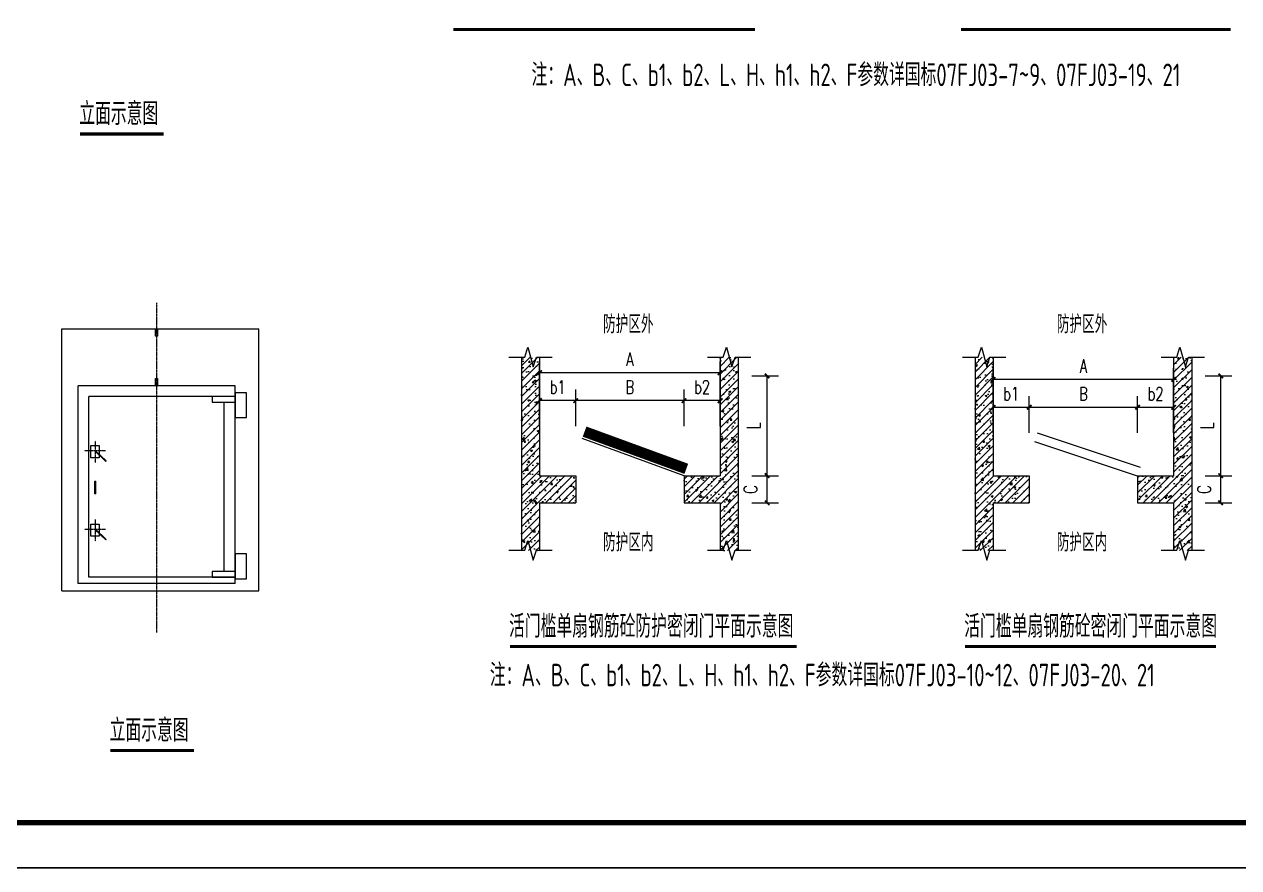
# Model space of a CAD drawing. Extents: x 0 to 2037025, y -2738621 to 0.
# Drawn here: x 968078 to 981530, y -1313756 to -1304413 of the extents above; entities that cross this region are included whole.
import ezdxf

# ---------------------------------------------------------------- set-up
doc = ezdxf.new("R2010")
doc.units = 0
doc.header["$LTSCALE"] = 10
doc.header["$MEASUREMENT"] = 0
doc.linetypes.add('CENTER', pattern=[2, 1.25, -0.25, 0.25, -0.25])
for name, color, linetype in [('bh', 8, 'Continuous'), ('OTHER', 7, 'Continuous'), ('PUB_DIM', 3, 'Continuous'), ('PUB_TITLE', 4, 'Continuous'), ('WALL', 4, 'Continuous'), ('WINDOW', 2, 'Continuous'), ('图框', 142, 'Continuous'), ('批量导出图层', 1, 'Continuous'), ('文字', 3, 'Continuous')]:
    doc.layers.add(name, color=color, linetype=linetype)
doc.styles.add('DIM_FONT', font='SIMPLEX', dxfattribs={"width": 0.7, "bigfont": 'GBCBIG'})
doc.styles.add('TSSD_REIN', font='Tssdeng.shx', dxfattribs={"width": 0.7, "bigfont": 'hztxt.shx'})
doc.dimstyles.new('DIMN50', dxfattribs={"dimscale": 0.5, "dimtxt": 300, "dimasz": 100, "dimexe": 250, "dimexo": 300, "dimgap": 150, "dimtad": 1, "dimdec": 0, "dimzin": 0, "dimdsep": 46, "dimtxsty": 'DIM_FONT', "dimblk": 'ARCHTICK', "dimcen": 0.09, "dimclrt": 7, "dimazin": 2, "dimtfac": 1, "dimtdec": 0, "dimtix": 1, "dimtmove": 2, "dimatfit": 3, "dimfxl": 0, "dimtolj": 1, "dimtzin": 0, "dimarcsym": 0})
pattern_1 = [(45, (1026237.13, -1077863.906), (-42.426407, 42.426407), []), (50, (1026237.13, -1077863.9), (215.17805, -18.82564), [22.5, -247.5]), (355, (1026237.13, -1077863.9), (-41.6254, 225.65764), [18, -198]), (100.4514, (1026255.06, -1077865.48), (173.55281, 206.83186), [19.12206, -210.34263]), (46.1842, (1026237.13, -1077803.9), (320.1723, -49.6557), [33.75, -371.25]), (96.6356, (1026263.8, -1077808.04), (280.3988, 292.23536), [28.6831, -315.5139]), (351.1842, (1026237.13, -1077803.9), (280.3986, 292.2356), [27, -297]), (21, (1026267.13, -1077818.9), (179.07212, -120.78567), [22.5, -247.5]), (326, (1026267.13, -1077818.9), (72.9946, 217.54501), [18, -198]), (71.4514, (1026282.05, -1077828.97), (252.06679, 96.75915), [19.12206, -210.34263]), (37.5, (1026237.13, -1077863.91), (3.647957, 99.868156), [0, -195.6, 0, -201, 0, -198.75]), (7.5, (1026237.13, -1077863.91), (78.92086, 118.323514), [0, -114.6, 0, -191.1, 0, -75.75]), (327.5, (1026170.23, -1077863.91), (160.14673, -6.766462), [0, -75, 0, -234, 0, -310.5]), (317.5, (1026140.23, -1077863.9), (174.95585, 30.031495), [0, -97.5, 0, -155.4, 0, -220.5])]

# ---------------------------------------------------------------- blocks, each defined once
blk = doc.blocks.new('_ArchTick')
at = {"color": 0, "linetype": 'ByBlock', "const_width": 0.4}
blk.add_lwpolyline([(-0.5, -0.5), (0.5, 0.5)], dxfattribs=at)
blk = doc.blocks.new('*D307')
at = {"layer": 'Defpoints', "color": 0, "transparency": 16777216}
for p in [(980409, -1308656), (980409, -1309088), (980809, -1309088)]:
    blk.add_point(p, dxfattribs=at)
at = {"layer": 'PUB_DIM', "color": 0, "lineweight": -2, "transparency": 16777216}
for p, q in [((980409, -1308938), (980409, -1308531)), ((980809, -1308938), (980809, -1308531)), ((980809, -1308656), (980409, -1308656))]:
    blk.add_line(p, q, dxfattribs=at)
at = {"layer": 'PUB_DIM', "color": 0, "lineweight": -2, "transparency": 16777216, "xscale": 50, "yscale": 50, "zscale": 50}
for p, rotation in [((980409, -1308656), 179.9999999999666), ((980809, -1308656), 359.9999999999666)]:
    blk.add_blockref('_ArchTick', p, dxfattribs=dict(at, rotation=rotation))
at = {"layer": 'PUB_DIM', "color": 7, "transparency": 16777216, "insert": (980609, -1308506), "char_height": 150, "attachment_point": 5, "style": 'DIM_FONT'}
blk.add_mtext('\\A1;b2', dxfattribs=at)
blk = doc.blocks.new('*D308')
at = {"layer": 'Defpoints', "color": 0, "transparency": 16777216}
for p in [(975386, -1308582), (975386, -1309014), (975786, -1309014)]:
    blk.add_point(p, dxfattribs=at)
at = {"layer": 'PUB_DIM', "color": 0, "lineweight": -2, "transparency": 16777216}
for p, q in [((975386, -1308864), (975386, -1308457)), ((975786, -1308864), (975786, -1308457)), ((975786, -1308582), (975386, -1308582))]:
    blk.add_line(p, q, dxfattribs=at)
at = {"layer": 'PUB_DIM', "color": 0, "lineweight": -2, "transparency": 16777216, "xscale": 50, "yscale": 50, "zscale": 50}
for p, rotation in [((975386, -1308582), 179.9999999999666), ((975786, -1308582), 359.9999999999666)]:
    blk.add_blockref('_ArchTick', p, dxfattribs=dict(at, rotation=rotation))
at = {"layer": 'PUB_DIM', "color": 7, "transparency": 16777216, "insert": (975586, -1308432), "char_height": 150, "attachment_point": 5, "style": 'DIM_FONT'}
blk.add_mtext('\\A1;b2', dxfattribs=at)
blk = doc.blocks.new('*D297')
at = {"layer": 'Defpoints', "color": 0, "transparency": 16777216}
for p in [(978809, -1308656), (978809, -1309088), (979209, -1309088)]:
    blk.add_point(p, dxfattribs=at)
at = {"layer": 'PUB_DIM', "color": 0, "lineweight": -2, "transparency": 16777216}
for p, q in [((978809, -1308938), (978809, -1308531)), ((979209, -1308938), (979209, -1308531)), ((979209, -1308656), (978809, -1308656))]:
    blk.add_line(p, q, dxfattribs=at)
at = {"layer": 'PUB_DIM', "color": 0, "lineweight": -2, "transparency": 16777216, "xscale": 50, "yscale": 50, "zscale": 50}
for p, rotation in [((978809, -1308656), 179.9999999999666), ((979209, -1308656), 359.9999999999666)]:
    blk.add_blockref('_ArchTick', p, dxfattribs=dict(at, rotation=rotation))
at = {"layer": 'PUB_DIM', "color": 7, "transparency": 16777216, "insert": (979009, -1308506), "char_height": 150, "attachment_point": 5, "style": 'DIM_FONT'}
blk.add_mtext('\\A1;b1', dxfattribs=at)
blk = doc.blocks.new('*D298')
at = {"layer": 'Defpoints', "color": 0, "transparency": 16777216}
for p in [(978809, -1308347), (978809, -1308817), (980809, -1308817)]:
    blk.add_point(p, dxfattribs=at)
at = {"layer": 'PUB_DIM', "color": 0, "lineweight": -2, "transparency": 16777216}
for p, q in [((978809, -1308667), (978809, -1308222)), ((980809, -1308667), (980809, -1308222)), ((980809, -1308347), (978809, -1308347))]:
    blk.add_line(p, q, dxfattribs=at)
at = {"layer": 'PUB_DIM', "color": 0, "lineweight": -2, "transparency": 16777216, "xscale": 50, "yscale": 50, "zscale": 50}
for p, rotation in [((978809, -1308347), 179.9999999999733), ((980809, -1308347), 359.9999999999733)]:
    blk.add_blockref('_ArchTick', p, dxfattribs=dict(at, rotation=rotation))
at = {"layer": 'PUB_DIM', "color": 7, "transparency": 16777216, "insert": (979809, -1308197), "char_height": 150, "attachment_point": 5, "style": 'DIM_FONT'}
blk.add_mtext('\\A1;A', dxfattribs=at)
blk = doc.blocks.new('*D299')
at = {"layer": 'Defpoints', "color": 0, "transparency": 16777216}
for p in [(979209, -1308656), (979209, -1309088), (980409, -1309088)]:
    blk.add_point(p, dxfattribs=at)
at = {"layer": 'PUB_DIM', "color": 0, "lineweight": -2, "transparency": 16777216}
for p, q in [((979209, -1308938), (979209, -1308531)), ((980409, -1308938), (980409, -1308531)), ((980409, -1308656), (979209, -1308656))]:
    blk.add_line(p, q, dxfattribs=at)
at = {"layer": 'PUB_DIM', "color": 0, "lineweight": -2, "transparency": 16777216, "xscale": 50, "yscale": 50, "zscale": 50}
for p, rotation in [((979209, -1308656), 179.9999999999777), ((980409, -1308656), 359.9999999999778)]:
    blk.add_blockref('_ArchTick', p, dxfattribs=dict(at, rotation=rotation))
at = {"layer": 'PUB_DIM', "color": 7, "transparency": 16777216, "insert": (979809, -1308506), "char_height": 150, "attachment_point": 5, "style": 'DIM_FONT'}
blk.add_mtext('\\A1;B', dxfattribs=at)
blk = doc.blocks.new('*D300')
at = {"layer": 'Defpoints', "color": 0, "transparency": 16777216}
for p in [(981009, -1309413), (981330, -1309413), (981009, -1309713)]:
    blk.add_point(p, dxfattribs=at)
at = {"layer": 'PUB_DIM', "color": 0, "lineweight": -2, "transparency": 16777216}
for p, q in [((981159, -1309413), (981455, -1309413)), ((981330, -1309713), (981330, -1309413)), ((981159, -1309713), (981455, -1309713))]:
    blk.add_line(p, q, dxfattribs=at)
at = {"layer": 'PUB_DIM', "color": 0, "lineweight": -2, "transparency": 16777216, "xscale": 50, "yscale": 50, "zscale": 50}
for p, rotation in [((981330, -1309413), 90), ((981330, -1309713), 270)]:
    blk.add_blockref('_ArchTick', p, dxfattribs=dict(at, rotation=rotation))
at = {"layer": 'PUB_DIM', "color": 7, "transparency": 16777216, "insert": (981147, -1309566), "char_height": 150, "attachment_point": 5, "rotation": 90, "style": 'DIM_FONT'}
blk.add_mtext('\\A1;C', dxfattribs=at)
blk = doc.blocks.new('*D301')
at = {"layer": 'Defpoints', "color": 0, "transparency": 16777216}
for p in [(975986, -1309413), (976306, -1309413), (975986, -1309713)]:
    blk.add_point(p, dxfattribs=at)
at = {"layer": 'PUB_DIM', "color": 0, "lineweight": -2, "transparency": 16777216}
for p, q in [((976136, -1309413), (976431, -1309413)), ((976306, -1309713), (976306, -1309413)), ((976136, -1309713), (976431, -1309713))]:
    blk.add_line(p, q, dxfattribs=at)
at = {"layer": 'PUB_DIM', "color": 0, "lineweight": -2, "transparency": 16777216, "xscale": 50, "yscale": 50, "zscale": 50}
for p, rotation in [((976306, -1309413), 90), ((976306, -1309713), 270)]:
    blk.add_blockref('_ArchTick', p, dxfattribs=dict(at, rotation=rotation))
at = {"layer": 'PUB_DIM', "color": 7, "transparency": 16777216, "insert": (976122, -1309566), "char_height": 150, "attachment_point": 5, "rotation": 90, "style": 'DIM_FONT'}
blk.add_mtext('\\A1;C', dxfattribs=at)
blk = doc.blocks.new('*D302')
at = {"layer": 'Defpoints', "color": 0, "transparency": 16777216}
for p in [(975986, -1308308), (976306, -1308308), (975986, -1309413)]:
    blk.add_point(p, dxfattribs=at)
at = {"layer": 'PUB_DIM', "color": 0, "lineweight": -2, "transparency": 16777216}
for p, q in [((976136, -1308308), (976431, -1308308)), ((976306, -1309413), (976306, -1308308)), ((976136, -1309413), (976431, -1309413))]:
    blk.add_line(p, q, dxfattribs=at)
at = {"layer": 'PUB_DIM', "color": 0, "lineweight": -2, "transparency": 16777216, "xscale": 50, "yscale": 50, "zscale": 50}
for p, rotation in [((976306, -1308308), 90), ((976306, -1309413), 270)]:
    blk.add_blockref('_ArchTick', p, dxfattribs=dict(at, rotation=rotation))
at = {"layer": 'PUB_DIM', "color": 7, "transparency": 16777216, "insert": (976156, -1308860), "char_height": 150, "attachment_point": 5, "rotation": 90, "style": 'DIM_FONT'}
blk.add_mtext('\\A1;L', dxfattribs=at)
blk = doc.blocks.new('*D303')
at = {"layer": 'Defpoints', "color": 0, "transparency": 16777216}
for p in [(981009, -1308308), (981330, -1308308), (981009, -1309413)]:
    blk.add_point(p, dxfattribs=at)
at = {"layer": 'PUB_DIM', "color": 0, "lineweight": -2, "transparency": 16777216}
for p, q in [((981159, -1308308), (981455, -1308308)), ((981330, -1309413), (981330, -1308308)), ((981159, -1309413), (981455, -1309413))]:
    blk.add_line(p, q, dxfattribs=at)
at = {"layer": 'PUB_DIM', "color": 0, "lineweight": -2, "transparency": 16777216, "xscale": 50, "yscale": 50, "zscale": 50}
for p, rotation in [((981330, -1308308), 90), ((981330, -1309413), 270)]:
    blk.add_blockref('_ArchTick', p, dxfattribs=dict(at, rotation=rotation))
at = {"layer": 'PUB_DIM', "color": 7, "transparency": 16777216, "insert": (981180, -1308860), "char_height": 150, "attachment_point": 5, "rotation": 90, "style": 'DIM_FONT'}
blk.add_mtext('\\A1;L', dxfattribs=at)
blk = doc.blocks.new('*D304')
at = {"layer": 'Defpoints', "color": 0, "transparency": 16777216}
for p in [(973786, -1308582), (973786, -1309014), (974186, -1309014)]:
    blk.add_point(p, dxfattribs=at)
at = {"layer": 'PUB_DIM', "color": 0, "lineweight": -2, "transparency": 16777216}
for p, q in [((973786, -1308864), (973786, -1308457)), ((974186, -1308864), (974186, -1308457)), ((974186, -1308582), (973786, -1308582))]:
    blk.add_line(p, q, dxfattribs=at)
at = {"layer": 'PUB_DIM', "color": 0, "lineweight": -2, "transparency": 16777216, "xscale": 50, "yscale": 50, "zscale": 50}
for p, rotation in [((973786, -1308582), 179.9999999999666), ((974186, -1308582), 359.9999999999666)]:
    blk.add_blockref('_ArchTick', p, dxfattribs=dict(at, rotation=rotation))
at = {"layer": 'PUB_DIM', "color": 7, "transparency": 16777216, "insert": (973986, -1308432), "char_height": 150, "attachment_point": 5, "style": 'DIM_FONT'}
blk.add_mtext('\\A1;b1', dxfattribs=at)
blk = doc.blocks.new('*D305')
at = {"layer": 'Defpoints', "color": 0, "transparency": 16777216}
for p in [(973786, -1308273), (973786, -1308744), (975786, -1308744)]:
    blk.add_point(p, dxfattribs=at)
at = {"layer": 'PUB_DIM', "color": 0, "lineweight": -2, "transparency": 16777216}
for p, q in [((973786, -1308594), (973786, -1308148)), ((975786, -1308594), (975786, -1308148)), ((975786, -1308273), (973786, -1308273))]:
    blk.add_line(p, q, dxfattribs=at)
at = {"layer": 'PUB_DIM', "color": 0, "lineweight": -2, "transparency": 16777216, "xscale": 50, "yscale": 50, "zscale": 50}
for p, rotation in [((973786, -1308273), 179.9999999999733), ((975786, -1308273), 359.9999999999733)]:
    blk.add_blockref('_ArchTick', p, dxfattribs=dict(at, rotation=rotation))
at = {"layer": 'PUB_DIM', "color": 7, "transparency": 16777216, "insert": (974786, -1308123), "char_height": 150, "attachment_point": 5, "style": 'DIM_FONT'}
blk.add_mtext('\\A1;A', dxfattribs=at)
blk = doc.blocks.new('*D306')
at = {"layer": 'Defpoints', "color": 0, "transparency": 16777216}
for p in [(974186, -1308582), (974186, -1309014), (975386, -1309014)]:
    blk.add_point(p, dxfattribs=at)
at = {"layer": 'PUB_DIM', "color": 0, "lineweight": -2, "transparency": 16777216}
for p, q in [((974186, -1308864), (974186, -1308457)), ((975386, -1308864), (975386, -1308457)), ((975386, -1308582), (974186, -1308582))]:
    blk.add_line(p, q, dxfattribs=at)
at = {"layer": 'PUB_DIM', "color": 0, "lineweight": -2, "transparency": 16777216, "xscale": 50, "yscale": 50, "zscale": 50}
for p, rotation in [((974186, -1308582), 179.9999999999777), ((975386, -1308582), 359.9999999999778)]:
    blk.add_blockref('_ArchTick', p, dxfattribs=dict(at, rotation=rotation))
at = {"layer": 'PUB_DIM', "color": 7, "transparency": 16777216, "insert": (974786, -1308432), "char_height": 150, "attachment_point": 5, "style": 'DIM_FONT'}
blk.add_mtext('\\A1;B', dxfattribs=at)
blk = doc.blocks.new('_B8WWV')
blk.add_line((0.5, 0.5), (-0.439, 1.874))
at = {"const_width": 0.1}
blk.add_lwpolyline([(0.521, 0.754), (-0.418, 2.128)], dxfattribs=at)
blk = doc.blocks.new('图框A2')
at = {"layer": '图框'}
blk.add_lwpolyline([(0, 0), (59400, 0), (59400, 42000), (0, 42000)], close=True, dxfattribs=at)
at = {"layer": '图框', "const_width": 120}
blk.add_lwpolyline([(2500, 1000), (58400, 1000), (58400, 41000), (2500, 41000)], close=True, dxfattribs=at)

msp = doc.modelspace()

# ---------------------------------------------------------------- hatches: boundary and pattern name
at = {"layer": 'bh'}
h = msp.add_hatch(dxfattribs=at)
h.set_pattern_fill('AN31C', color=256, scale=300, style=0)
h.set_pattern_definition(pattern_1)
h.paths.add_polyline_path([(974185.7, -1309713.4), (974185.7, -1309413.4), (973785.7, -1309413.4), (973785.7, -1308101.8), (973585.7, -1308101.8), (973585.7, -1310242.9), (973785.7, -1310242.9), (973785.7, -1309713.4)])
h.paths.add_polyline_path([(975385.7, -1309413.4), (975385.7, -1309713.4), (975785.7, -1309713.4), (975785.7, -1310242.9), (975985.7, -1310242.9), (975985.7, -1308101.8), (975785.7, -1308101.8), (975785.7, -1309413.4)])
h = msp.add_hatch(dxfattribs=at)
h.set_pattern_fill('AN31C', color=256, scale=300, style=0)
h.set_pattern_definition(pattern_1)
h.paths.add_polyline_path([(979209, -1309713.4), (979209, -1309413.4), (978809, -1309413.4), (978809, -1308101.8), (978609, -1308101.8), (978609, -1310242.9), (978809, -1310242.9), (978809, -1309713.4)])
h.paths.add_polyline_path([(980409, -1309413.4), (980409, -1309713.4), (980809, -1309713.4), (980809, -1310242.9), (981009, -1310242.9), (981009, -1308101.8), (980809, -1308101.8), (980809, -1309413.4)])

# ---------------------------------------------------------------- linework, layer by layer
at = {"layer": 'OTHER', "linetype": 'CENTER'}
msp.add_line((969543.9, -1307497.1, 797.6), (969543.9, -1311151.8, 797.6), dxfattribs=at)
at = {"layer": 'OTHER'}
for p, q in [((968493.9, -1307786.8, 700), (970677.9, -1307786.8, 700)), ((968493.9, -1310686.8), (968493.9, -1307786.8)), ((970677.9, -1310686.8), (970677.9, -1307786.8)), ((973620.7, -1308098.7), (973655.7, -1307988.7)), ((973655.7, -1307988.7), (973715.7, -1308208.7)), ((975820.7, -1308098.7), (975855.7, -1307988.7)), ((975855.7, -1307988.7), (975915.7, -1308208.7)), ((978644, -1308098.7), (978679, -1307988.7)), ((978679, -1307988.7), (978739, -1308208.7)), ((980844, -1308098.7), (980879, -1307988.7)), ((980879, -1307988.7), (980939, -1308208.7)), ((973445.7, -1308098.7), (973620.7, -1308098.7)), ((973715.7, -1308208.7), (973750.7, -1308098.7)), ((973750.7, -1308098.7), (973925.7, -1308098.7)), ((975645.7, -1308098.7), (975820.7, -1308098.7)), ((975915.7, -1308208.7), (975950.7, -1308098.7)), ((975950.7, -1308098.7), (976125.7, -1308098.7)), ((978469, -1308098.7), (978644, -1308098.7)), ((978739, -1308208.7), (978774, -1308098.7)), ((978774, -1308098.7), (978949, -1308098.7)), ((980669, -1308098.7), (980844, -1308098.7)), ((980939, -1308208.7), (980974, -1308098.7)), ((980974, -1308098.7), (981149, -1308098.7)), ((970413.9, -1308416.8, 797.6), (968673.9, -1308416.8, 797.6)), ((968673.9, -1310609.1), (968673.9, -1308416.8)), ((970413.9, -1310609.1), (970413.9, -1308416.8)), ((970413.9, -1308536.8, 797.6), (968793.9, -1308536.8, 797.6)), ((968793.9, -1310536.8), (968793.9, -1308536.8)), ((970293.9, -1310474.4), (970293.9, -1308599.2)), ((968870.7, -1309615.9), (968870.7, -1309474.4)), ((973620.7, -1310239.8), (973655.7, -1310129.8)), ((973655.7, -1310129.8), (973715.7, -1310349.8)), ((975820.7, -1310239.8), (975855.7, -1310129.8)), ((975855.7, -1310129.8), (975915.7, -1310349.8)), ((978644, -1310239.8), (978679, -1310129.8)), ((978679, -1310129.8), (978739, -1310349.8)), ((980844, -1310239.8), (980879, -1310129.8)), ((980879, -1310129.8), (980939, -1310349.8)), ((973445.7, -1310239.8), (973620.7, -1310239.8)), ((973715.7, -1310349.8), (973750.7, -1310239.8)), ((973750.7, -1310239.8), (973925.7, -1310239.8)), ((975645.7, -1310239.8), (975820.7, -1310239.8)), ((975915.7, -1310349.8), (975950.7, -1310239.8)), ((975950.7, -1310239.8), (976125.7, -1310239.8)), ((978469, -1310239.8), (978644, -1310239.8)), ((978739, -1310349.8), (978774, -1310239.8)), ((978774, -1310239.8), (978949, -1310239.8)), ((980669, -1310239.8), (980844, -1310239.8)), ((980939, -1310349.8), (980974, -1310239.8)), ((980974, -1310239.8), (981149, -1310239.8)), ((970413.9, -1310536.8, 797.6), (968793.9, -1310536.8, 797.6)), ((968493.9, -1310686.8, 700), (970677.9, -1310686.8, 700)), ((970413.9, -1310609.1, 700), (968673.9, -1310609.1, 700))]:
    msp.add_line(p, q, dxfattribs=at)
at = {"layer": 'OTHER', "linetype": 'CENTER', "ltscale": 0.1}
for p, q in [((968861.5, -1309027.1), (968861.5, -1309268)), ((968978.7, -1309138.4), (968746.2, -1309138.4)), ((968861.5, -1309896.7), (968861.5, -1310137.6)), ((968978.7, -1310008), (968746.2, -1310008))]:
    msp.add_line(p, q, dxfattribs=at)
at = {"layer": 'OTHER'}
for points, elevation in [([(969530.7, -1307786.8), (969554, -1307786.8), (969554, -1307866.2), (969530.7, -1307866.2)], 700), ([(969532.3, -1308337.4), (969555.5, -1308337.4), (969555.5, -1308416.8), (969532.3, -1308416.8)], 797.6), ([(970160.6, -1308599.2), (970413.9, -1308599.2), (970413.9, -1308536.8), (970160.6, -1308536.8)], 797.6), ([(970160.6, -1310536.8), (970413.9, -1310536.8), (970413.9, -1310474.4), (970160.6, -1310474.4)], 797.6)]:
    msp.add_lwpolyline(points, close=True, dxfattribs=dict(at, elevation=elevation))
for points in [[(970413.9, -1308769.7), (970540.9, -1308769.7), (970540.9, -1308494.1), (970413.9, -1308494.1)], [(968814.7, -1309080.2), (968908.2, -1309080.2), (968908.2, -1309215.3), (968814.7, -1309215.3)], [(968981.2, -1309255.5), (968986.2, -1309250.4), (968863.3, -1309133.4), (968858.3, -1309138.6)], [(968814.7, -1309949.8), (968908.2, -1309949.8), (968908.2, -1310084.8), (968814.7, -1310084.8)], [(968981.2, -1310125.1), (968986.2, -1310119.9), (968863.3, -1310003), (968858.3, -1310008.2)], [(970413.9, -1310555.2), (970540.9, -1310555.2), (970540.9, -1310279.7), (970413.9, -1310279.7)]]:
    msp.add_lwpolyline(points, close=True, dxfattribs=at)
msp.add_lwpolyline([(968870.7, -1309615.9), (968860.8, -1309615.9), (968860.8, -1309474.4), (968870.7, -1309474.4)], dxfattribs=at)
at = {"layer": 'PUB_TITLE'}
msp.add_lwpolyline([(958662.7, -1313755.8), (988362.7, -1313755.8), (988362.7, -1292755.8), (958662.7, -1292755.8)], close=True, dxfattribs=at)
at = {"layer": 'PUB_TITLE', "const_width": 50}
msp.add_lwpolyline([(959912.7, -1313255.8), (987862.7, -1313255.8), (987862.7, -1293255.8), (959912.7, -1293255.8)], close=True, dxfattribs=at)
at = {"layer": 'WALL'}
for p, q in [((973585.7, -1308101.8), (973585.7, -1310242.9)), ((973785.7, -1308101.8), (973785.7, -1309413.4)), ((975785.7, -1308101.8), (975785.7, -1309413.4)), ((975985.7, -1308101.8), (975985.7, -1310242.9)), ((978609, -1308101.8), (978609, -1310242.9)), ((978809, -1308101.8), (978809, -1309413.4)), ((980809, -1308101.8), (980809, -1309413.4)), ((981009, -1308101.8), (981009, -1310242.9)), ((973785.7, -1309413.4), (974185.7, -1309413.4)), ((974185.7, -1309413.4), (974185.7, -1309713.4)), ((975385.7, -1309413.4), (975385.7, -1309713.4)), ((975385.7, -1309413.4), (975785.7, -1309413.4)), ((978809, -1309413.4), (979209, -1309413.4)), ((979209, -1309413.4), (979209, -1309713.4)), ((980409, -1309413.4), (980809, -1309413.4)), ((980409, -1309413.4), (980409, -1309713.4)), ((973785.7, -1309713.4), (974185.7, -1309713.4)), ((973785.7, -1309713.4), (973785.7, -1310242.9)), ((975385.7, -1309713.4), (975785.7, -1309713.4)), ((975785.7, -1309713.4), (975785.7, -1310242.9)), ((978809, -1309713.4), (979209, -1309713.4)), ((978809, -1309713.4), (978809, -1310242.9)), ((980409, -1309713.4), (980809, -1309713.4)), ((980809, -1309713.4), (980809, -1310242.9))]:
    msp.add_line(p, q, dxfattribs=at)
at = {"layer": 'WINDOW'}
for p, q in [((980440.7, -1309323), (979302.4, -1308943)), ((980409, -1309417.9), (979270.8, -1309037.9))]:
    msp.add_line(p, q, dxfattribs=at)
at = {"layer": '批量导出图层'}
msp.add_lwpolyline([(958662.7, -1292755.8), (988362.7, -1292755.8), (988362.7, -1313755.8), (958662.7, -1313755.8)], close=True, dxfattribs=at)
at = {"layer": '文字', "const_width": 35, "elevation": 280}
for points in [[(972831.4, -1304470.4), (976171.9, -1304470.4)], [(978453.7, -1304470.4), (981440.7, -1304470.4)], [(968696.6, -1305628), (969620.2, -1305628)], [(973456.4, -1311305.9), (976634.1, -1311305.9)], [(978498.5, -1311305.9), (981279.4, -1311305.9)], [(969032.8, -1312458), (969956.4, -1312458)]]:
    msp.add_lwpolyline(points, dxfattribs=at)

# ---------------------------------------------------------------- block references
at = {"xscale": 0.500000000000002, "yscale": 0.500000000000002, "zscale": 0.500000000000002}
msp.add_blockref('图框A2', (958662.7, -1313755.8), dxfattribs=at)
at = {"layer": 'WINDOW', "xscale": 1200, "yscale": 300, "zscale": 1200}
msp.add_blockref('_B8WWV', (974785.7, -1309563.4), dxfattribs=at)

# ---------------------------------------------------------------- texts
at = {"layer": '文字', "style": 'TSSD_REIN', "width": 0.7}
for s, height, p in [('注：A、B、C、b1、b2、L、H、h1、h2、F参数详国标07FJ03-7~9、07FJ03-19、21', 250, (973696.6, -1305098, 280)), ('立面示意图', 250, (968687.3, -1305528.6, 280)), ('防护区外', 200, (974488.5, -1307834.9, 700)), ('防护区外', 200, (979515.1, -1307834.9, 700)), ('防护区内', 200, (974488.5, -1310251.5, 700)), ('防护区内', 200, (979515.1, -1310251.5, 700)), ('活门槛单扇钢筋砼防护密闭门平面示意图', 250, (973447.1, -1311206.5, 280)), ('活门槛单扇钢筋砼密闭门平面示意图', 250, (978489.2, -1311206.5, 280)), ('注：A、B、C、b1、b2、L、H、h1、h2、F参数详国标07FJ03-10~12、07FJ03-20、21', 250, (973235.1, -1311746.7, 280)), ('立面示意图', 250, (969023.4, -1312358.5, 280))]:
    msp.add_text(s, height=height, dxfattribs=at).set_placement(p)

# ---------------------------------------------------------------- dimensions: what is measured, and where the dimension line sits
at = {"layer": 'PUB_DIM'}
for p1, p2, distance, text, picture, middle in [((975785.7, -1308743.6), (973785.7, -1308743.6), -470.3, 'A', '*D305', (974785.7, -1308123.3)), ((980809, -1308817.1), (978809, -1308817.1), -470.3, 'A', '*D298', (979809, -1308196.8)), ((975985.7, -1309413.4, 0), (975985.7, -1308307.6, 0), -320.7, 'L', '*D302', (976156.5, -1308860.5, 0)), ((981009, -1309413.4, 0), (981009, -1308307.6, 0), -320.7, 'L', '*D303', (981179.7, -1308860.5, 0)), ((974185.7, -1309014.1), (973785.7, -1309014.1), -431.9, 'b1', '*D304', (973985.7, -1308432.2)), ((975385.7, -1309014.1), (974185.7, -1309014.1), -431.9, 'B', '*D306', (974785.7, -1308432.2)), ((975785.7, -1309014.1), (975385.7, -1309014.1), -431.9, 'b2', '*D308', (975585.7, -1308432.2)), ((979209, -1309087.5), (978809, -1309087.5), -431.9, 'b1', '*D297', (979009, -1308505.6)), ((980409, -1309087.5), (979209, -1309087.5), -431.9, 'B', '*D299', (979809, -1308505.6)), ((980809, -1309087.5), (980409, -1309087.5), -431.9, 'b2', '*D307', (980609, -1308505.6))]:
    dim = msp.add_aligned_dim(p1=p1, p2=p2, distance=distance, text=text, dimstyle='DIMN50', dxfattribs=at)
    dim.commit()
    dim.dimension.update_dxf_attribs({"geometry": picture, "text_midpoint": middle})
for base, p1, p2, picture, middle in [((976306.5, -1309413.4, 0), (975985.7, -1309713.4, 0), (975985.7, -1309413.4, 0), '*D301', (976121.9, -1309565.7, 0)), ((981329.7, -1309413.4, 0), (981009, -1309713.4, 0), (981009, -1309413.4, 0), '*D300', (981146.6, -1309565.7, 0))]:
    dim = msp.add_linear_dim(base=base, p1=p1, p2=p2, angle=90, text='C', dimstyle='DIMN50', dxfattribs=at)
    dim.commit()
    dim.dimension.update_dxf_attribs({"geometry": picture, "text_midpoint": middle, "dimtype": 129})

doc.saveas('drawing.dxf')
